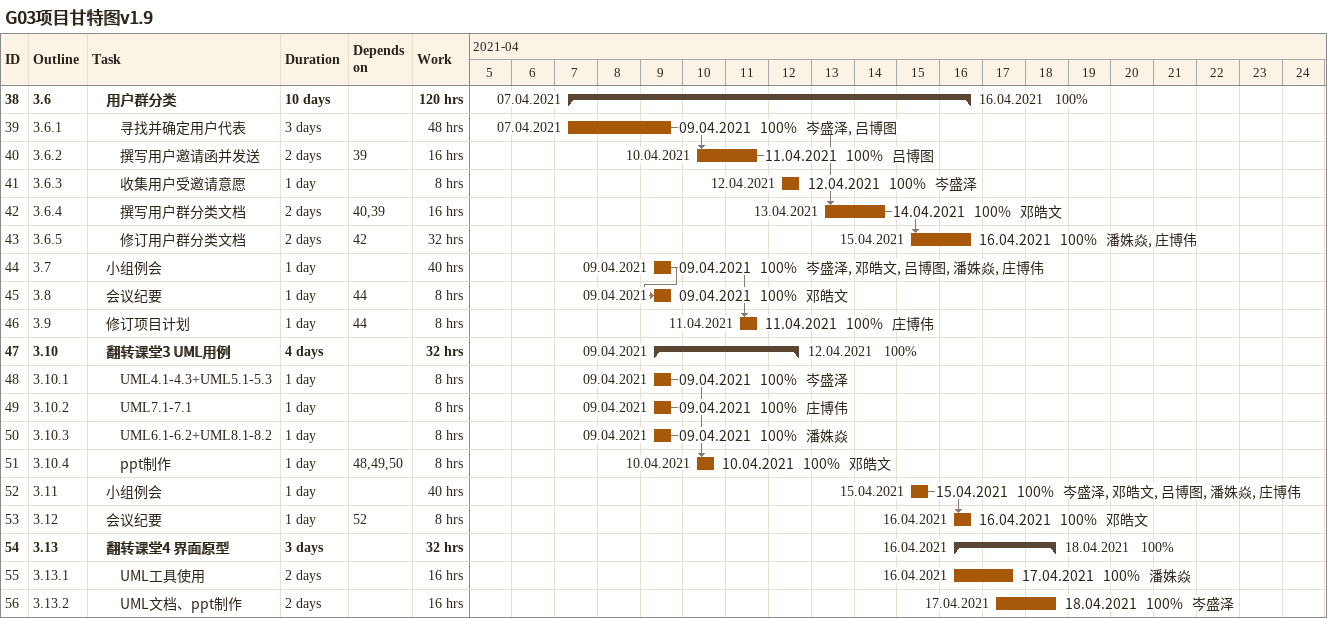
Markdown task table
G03项目甘特图v1.9

| ID | WBS | Task | Duration | Start | Finish | Predecessors | Resources | % complete | Work (h) |
|---|---|---|---|---|---|---|---|---|---|
| 38 | 3.6 | **用户群分类** | 10d | 2021-04-07 | 2021-04-16 |  |  | 100 | 120 |
| 39 | 3.6.1 | 寻找并确定用户代表 | 3d | 2021-04-07 | 2021-04-09 |  | 岑盛泽, 吕博图 | 100 | 48 |
| 40 | 3.6.2 | 撰写用户邀请函并发送 | 2d | 2021-04-10 | 2021-04-11 | 39 | 吕博图 | 100 | 16 |
| 41 | 3.6.3 | 收集用户受邀请意愿 | 1d | 2021-04-12 | 2021-04-12 |  | 岑盛泽 | 100 | 8 |
| 42 | 3.6.4 | 撰写用户群分类文档 | 2d | 2021-04-13 | 2021-04-14 | 40, 39 | 邓皓文 | 100 | 16 |
| 43 | 3.6.5 | 修订用户群分类文档 | 2d | 2021-04-15 | 2021-04-16 | 42 | 潘姝焱, 庄博伟 | 100 | 32 |
| 44 | 3.7 | 小组例会 | 1d | 2021-04-09 | 2021-04-09 |  | 岑盛泽, 邓皓文, 吕博图, 潘姝焱, 庄博伟 | 100 | 40 |
| 45 | 3.8 | 会议纪要 | 1d | 2021-04-09 | 2021-04-09 | 44 | 邓皓文 | 100 | 8 |
| 46 | 3.9 | 修订项目计划 | 1d | 2021-04-11 | 2021-04-11 | 44 | 庄博伟 | 100 | 8 |
| 47 | 3.10 | **翻转课堂3 UML用例** | 4d | 2021-04-09 | 2021-04-12 |  |  | 100 | 32 |
| 48 | 3.10.1 | UML4.1-4.3+UML5.1-5.3 | 1d | 2021-04-09 | 2021-04-09 |  | 岑盛泽 | 100 | 8 |
| 49 | 3.10.2 | UML7.1-7.1 | 1d | 2021-04-09 | 2021-04-09 |  | 庄博伟 | 100 | 8 |
| 50 | 3.10.3 | UML6.1-6.2+UML8.1-8.2 | 1d | 2021-04-09 | 2021-04-09 |  | 潘姝焱 | 100 | 8 |
| 51 | 3.10.4 | ppt制作 | 1d | 2021-04-10 | 2021-04-10 | 48, 49, 50 | 邓皓文 | 100 | 8 |
| 52 | 3.11 | 小组例会 | 1d | 2021-04-15 | 2021-04-15 |  | 岑盛泽, 邓皓文, 吕博图, 潘姝焱, 庄博伟 | 100 | 40 |
| 53 | 3.12 | 会议纪要 | 1d | 2021-04-16 | 2021-04-16 | 52 | 邓皓文 | 100 | 8 |
| 54 | 3.13 | **翻转课堂4 界面原型** | 3d | 2021-04-16 | 2021-04-18 |  |  | 100 | 32 |
| 55 | 3.13.1 | UML工具使用 | 2d | 2021-04-16 | 2021-04-17 |  | 潘姝焱 | 100 | 16 |
| 56 | 3.13.2 | UML文档、ppt制作 | 2d | 2021-04-17 | 2021-04-18 |  | 岑盛泽 | 100 | 16 |
